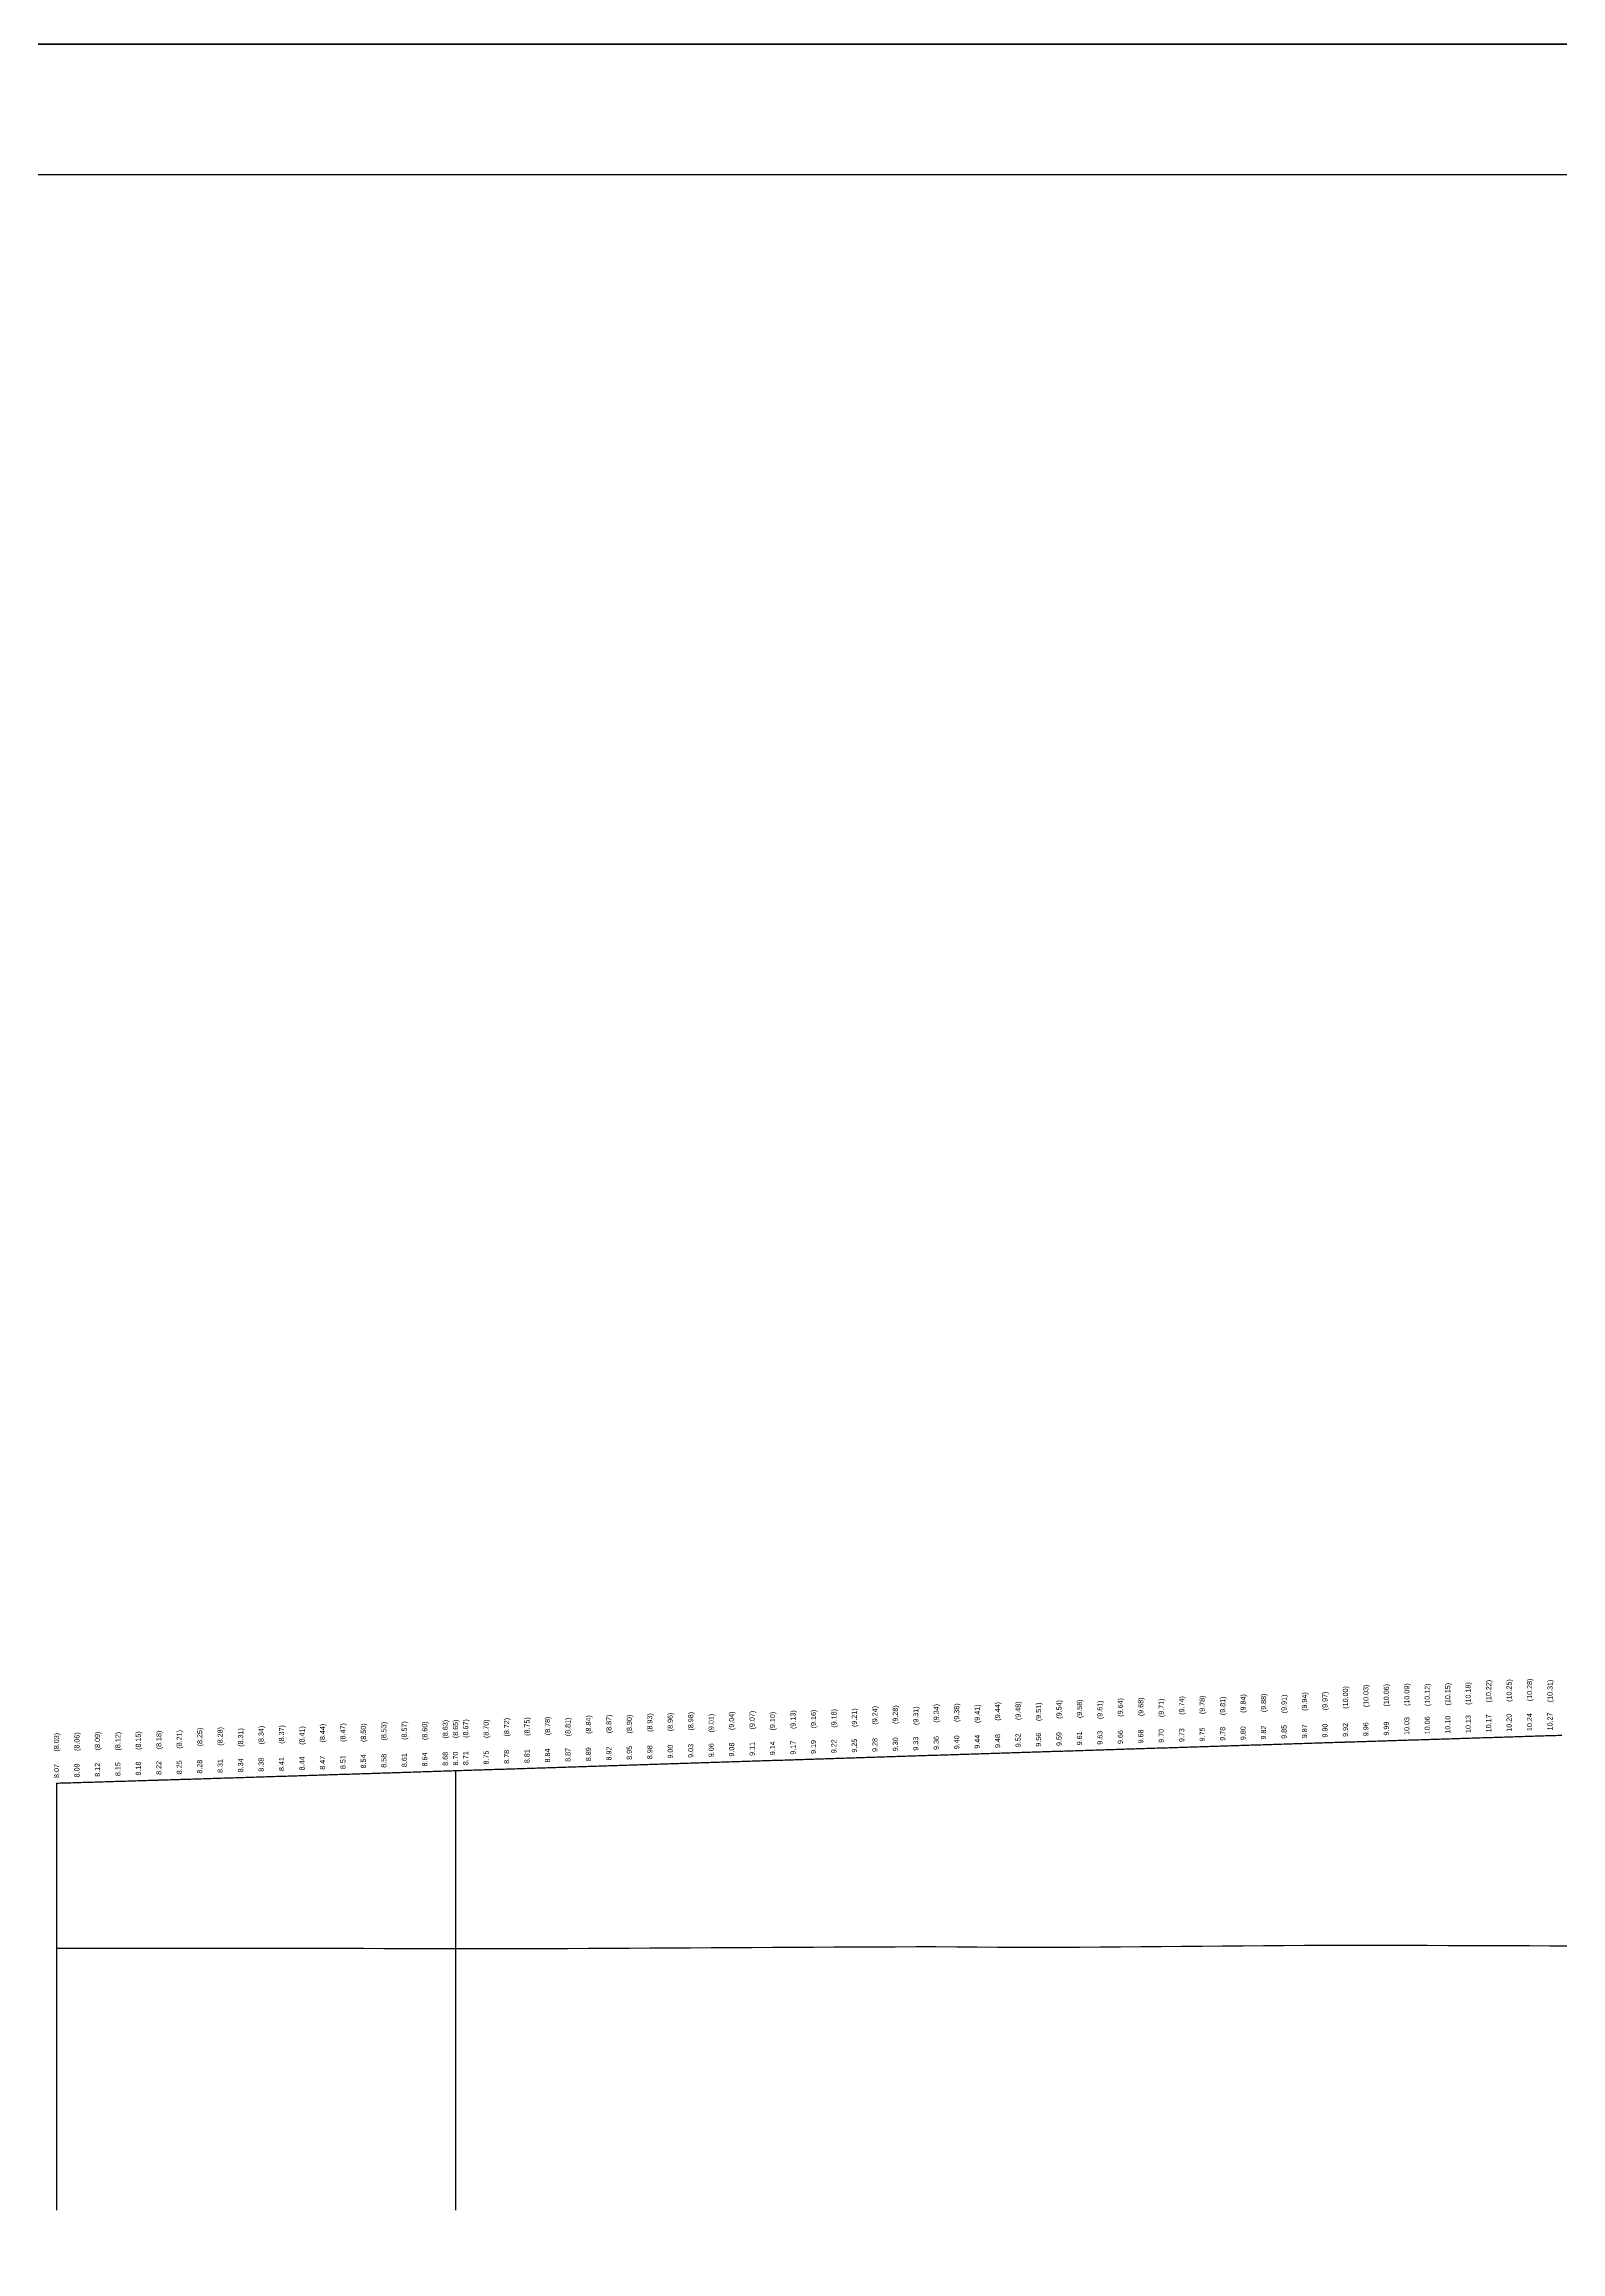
# Model space of a CAD drawing. Header units: millimetres. Extents: x 1864 to 10174863, y -4887456 to 5366151.
# Drawn here: x 5129505 to 5203639, y -10390 to 97511 of the extents above; entities that cross this region are included whole.
import ezdxf
from ezdxf import colors
from ezdxf.entities.mleader import LeaderData, LeaderLine
from ezdxf.enums import TextEntityAlignment as Align
from ezdxf.math import Vec2, Vec3

# ---------------------------------------------------------------- set-up
doc = ezdxf.new("R2010")
doc.units = ezdxf.units.MM
doc.layers.add('1-Бетон', color=106, linetype='Continuous', lineweight=35)
doc.layers.add('ИС_Выноска', color=3, linetype='Continuous', lineweight=18)
for name, color, linetype in [('Красный профиль', 1, 'Continuous'), ('Рабочие отметки', 7, 'Continuous'), ('Рабочие отметки доп.', 7, 'Continuous'), ('Черный профиль', 3, 'Continuous')]:
    doc.layers.add(name, color=color, linetype=linetype)
doc.styles.add('0', font='isocpeur.ttf', dxfattribs={"width": 0.8, "oblique": 15})
doc.styles.get("Standard").update_dxf_attribs({"font": 'arial.ttf'})

msp = doc.modelspace()

# ---------------------------------------------------------------- linework, layer by layer
at = {"color": 1}
msp.add_lwpolyline([(5078357.1, 91146.6), (5647379.8, 91146.6), (5647379.8, -72566.7), (5078357.1, -72566.7)], close=True, dxfattribs=at)
at = {"layer": '1-Бетон', "color": 6}
msp.add_lwpolyline([(5064084.8, 97510.8), (5989435.8, 97510.8), (5989435.8, -105940.4), (5064084.8, -105940.4)], close=True, dxfattribs=at)
at = {"layer": 'Красный профиль', "linetype": 'Continuous'}
for p, q in [((5149612.2, 13130.9), (5149612.2, -8355.7)), ((5130107.7, 12518.7), (5130107.7, -8355.7))]:
    msp.add_line(p, q, dxfattribs=at)
at = {"layer": 'Красный профиль', "linetype": 'Continuous', "flags": 128}
msp.add_lwpolyline([(5130107.7, 12518.7), (5130207.2, 12521.7), (5130306.7, 12524.8), (5130406.2, 12527.8), (5130505.8, 12530.8), (5130605.3, 12533.8), (5130704.8, 12536.8), (5130804.3, 12539.8), (5130903.8, 12542.9), (5131003.3, 12545.9), (5131102.8, 12548.9), (5131107.7, 12549), (5131202.3, 12551.9), (5131301.9, 12554.9), (5131401.4, 12558), (5131500.9, 12561), (5131600.4, 12564), (5131699.9, 12567.1), (5131799.4, 12570.1), (5131898.9, 12573.1), (5131998.4, 12576.1), (5132098, 12579.2), (5132107.7, 12579.5), (5132197.5, 12582.2), (5132297, 12585.3), (5132396.5, 12588.3), (5132496, 12591.3), (5132595.5, 12594.4), (5132695, 12597.4), (5132794.6, 12600.4), (5132894.1, 12603.5), (5132993.6, 12606.5), (5133093.1, 12609.6), (5133107.7, 12610), (5133192.6, 12612.6), (5133292.1, 12615.7), (5133391.6, 12618.7), (5133491.1, 12621.8), (5133590.7, 12624.8), (5133690.2, 12627.9), (5133789.7, 12630.9), (5133889.2, 12634), (5133988.7, 12637), (5134088.2, 12640.1), (5134107.7, 12640.7), (5134187.7, 12643.1), (5134287.2, 12646.2), (5134386.8, 12649.3), (5134486.3, 12652.3), (5134585.8, 12655.4), (5134685.3, 12658.5), (5134784.8, 12661.5), (5134884.3, 12664.6), (5134983.8, 12667.6), (5135083.3, 12670.7), (5135107.7, 12671.5), (5135182.9, 12673.8), (5135282.4, 12676.9), (5135381.9, 12679.9), (5135481.4, 12683), (5135580.9, 12686.1), (5135680.4, 12689.1), (5135779.9, 12692.2), (5135879.4, 12695.3), (5135979, 12698.4), (5136078.5, 12701.5), (5136107.7, 12702.4), (5136178, 12704.5), (5136277.5, 12707.6), (5136377, 12710.7), (5136476.5, 12713.8), (5136576, 12716.9), (5136675.5, 12720), (5136775.1, 12723), (5136874.6, 12726.1), (5136974.1, 12729.2), (5137073.6, 12732.3), (5137107.7, 12733.4), (5137173.1, 12735.4), (5137272.6, 12738.5), (5137372.1, 12741.6), (5137471.7, 12744.7), (5137571.2, 12747.8), (5137670.7, 12750.9), (5137770.2, 12754), (5137869.7, 12757.1), (5137969.2, 12760.2), (5138068.7, 12763.3), (5138107.7, 12764.5), (5138168.2, 12766.4), (5138267.8, 12769.5), (5138367.3, 12772.6), (5138466.8, 12775.7), (5138566.3, 12778.8), (5138665.8, 12781.9), (5138765.3, 12785), (5138864.8, 12788.1), (5138964.3, 12791.3), (5139063.9, 12794.4), (5139107.7, 12795.7), (5139163.4, 12797.5), (5139262.9, 12800.6), (5139362.4, 12803.7), (5139461.9, 12806.8), (5139561.4, 12810), (5139660.9, 12813.1), (5139760.4, 12816.2), (5139860, 12819.3), (5139959.5, 12822.4), (5140059, 12825.6), (5140107.7, 12827.1), (5140158.5, 12828.7), (5140258, 12831.8), (5140357.5, 12834.9), (5140457, 12838.1), (5140556.5, 12841.2), (5140656.1, 12844.3), (5140755.6, 12847.5), (5140855.1, 12850.6), (5140954.6, 12853.7), (5141054.1, 12856.9), (5141107.7, 12858.6), (5141153.6, 12860), (5141253.1, 12863.2), (5141352.6, 12866.3), (5141452.2, 12869.4), (5141551.7, 12872.6), (5141651.2, 12875.7), (5141750.7, 12878.9), (5141850.2, 12882), (5141949.7, 12885.2), (5142049.2, 12888.3), (5142107.7, 12890.2), (5142148.8, 12891.5), (5142248.3, 12894.6), (5142347.8, 12897.8), (5142447.3, 12900.9), (5142546.8, 12904.1), (5142646.3, 12907.2), (5142745.8, 12910.4), (5142845.3, 12913.5), (5142944.9, 12916.7), (5143044.4, 12919.9), (5143107.7, 12921.9), (5143143.9, 12923), (5143243.4, 12926.2), (5143342.9, 12929.3), (5143442.4, 12932.5), (5143541.9, 12935.7), (5143641.4, 12938.8), (5143741, 12942), (5143840.5, 12945.2), (5143940, 12948.3), (5144039.5, 12951.5), (5144107.7, 12953.7), (5144139, 12954.7), (5144238.5, 12957.9), (5144338, 12961), (5144437.5, 12964.2), (5144537.1, 12967.4), (5144636.6, 12970.6), (5144736.1, 12973.7), (5144835.6, 12976.9), (5144935.1, 12980.1), (5145034.6, 12983.3), (5145107.7, 12985.6), (5145134.1, 12986.5), (5145233.6, 12989.7), (5145333.2, 12992.8), (5145432.7, 12996), (5145532.2, 12999.2), (5145631.7, 13002.4), (5145731.2, 13005.6), (5145830.7, 13008.8), (5145930.2, 13012), (5146029.8, 13015.2), (5146107.7, 13017.7), (5146129.3, 13018.4), (5146228.8, 13021.6), (5146328.3, 13024.8), (5146427.8, 13028), (5146527.3, 13031.2), (5146626.8, 13034.4), (5146726.3, 13037.6), (5146825.9, 13040.8), (5146925.4, 13044), (5147024.9, 13047.2), (5147107.7, 13049.9), (5147124.4, 13050.4), (5147223.9, 13053.6), (5147323.4, 13056.8), (5147422.9, 13060), (5147522.4, 13063.2), (5147622, 13066.4), (5147721.5, 13069.7), (5147821, 13072.9), (5147920.5, 13076.1), (5148020, 13079.3), (5148107.7, 13082.1), (5148119.5, 13082.5), (5148219, 13085.7), (5148318.5, 13089), (5148418.1, 13092.2), (5148517.6, 13095.4), (5148617.1, 13098.6), (5148716.6, 13101.9), (5148816.1, 13105.1), (5148915.6, 13108.3), (5149015.1, 13111.5), (5149107.7, 13114.5), (5149114.6, 13114.8), (5149214.2, 13118), (5149313.7, 13121.2), (5149413.2, 13124.5), (5149512.7, 13127.7), (5149612.2, 13130.9), (5149712.2, 13134.2), (5149812.1, 13137.4), (5149912.1, 13140.7), (5150012, 13143.9), (5150107.7, 13147), (5150112, 13147.2), (5150211.9, 13150.4), (5150311.9, 13153.7), (5150411.8, 13156.9), (5150511.8, 13160.2), (5150611.7, 13163.4), (5150711.7, 13166.7), (5150811.6, 13169.9), (5150911.6, 13173.2), (5151011.5, 13176.4), (5151107.7, 13179.5), (5151111.5, 13179.7), (5151211.4, 13182.9), (5151311.4, 13186.2), (5151411.3, 13189.4), (5151511.3, 13192.7), (5151611.2, 13195.9), (5151711.2, 13199.2), (5151811.1, 13202.4), (5151911.1, 13205.6), (5152011, 13208.9), (5152107.7, 13212), (5152111, 13212.1), (5152210.9, 13215.4), (5152310.9, 13218.6), (5152410.8, 13221.9), (5152510.8, 13225.1), (5152610.7, 13228.4), (5152710.7, 13231.6), (5152810.6, 13234.9), (5152910.6, 13238.1), (5153010.5, 13241.3), (5153107.7, 13244.5), (5153110.5, 13244.6), (5153210.4, 13247.8), (5153310.4, 13251.1), (5153410.3, 13254.3), (5153510.3, 13257.6), (5153610.2, 13260.8), (5153710.2, 13264), (5153810.1, 13267.3), (5153910.1, 13270.5), (5154010, 13273.8), (5154107.7, 13276.9), (5154110, 13277), (5154209.9, 13280.3), (5154309.9, 13283.5), (5154409.8, 13286.7), (5154509.8, 13290), (5154609.7, 13293.2), (5154709.7, 13296.5), (5154809.6, 13299.7), (5154909.6, 13303), (5155009.5, 13306.2), (5155107.7, 13309.4), (5155109.5, 13309.4), (5155209.4, 13312.7), (5155309.4, 13315.9), (5155409.3, 13319.2), (5155509.3, 13322.4), (5155609.2, 13325.6), (5155709.2, 13328.9), (5155809.1, 13332.1), (5155909.1, 13335.4), (5156009, 13338.6), (5156107.7, 13341.8), (5156109, 13341.8), (5156208.9, 13345.1), (5156308.9, 13348.3), (5156408.8, 13351.5), (5156508.8, 13354.8), (5156608.7, 13358), (5156708.7, 13361.3), (5156808.6, 13364.5), (5156908.6, 13367.7), (5157008.5, 13371), (5157107.7, 13374.2), (5157108.5, 13374.2), (5157208.4, 13377.5), (5157308.4, 13380.7), (5157408.3, 13383.9), (5157508.3, 13387.2), (5157608.2, 13390.4), (5157708.2, 13393.6), (5157808.1, 13396.9), (5157908.1, 13400.1), (5158008, 13403.3), (5158107.7, 13406.6), (5158108, 13406.6), (5158207.9, 13409.8), (5158307.9, 13413), (5158407.8, 13416.3), (5158507.8, 13419.5), (5158607.7, 13422.8), (5158707.7, 13426), (5158807.6, 13429.2), (5158907.6, 13432.5), (5159007.5, 13435.7), (5159107.5, 13438.9), (5159107.7, 13438.9), (5159207.4, 13442.2), (5159307.4, 13445.4), (5159407.3, 13448.6), (5159507.3, 13451.9), (5159607.2, 13455.1), (5159707.2, 13458.3), (5159807.1, 13461.6), (5159907.1, 13464.8), (5160007, 13468), (5160107, 13471.2), (5160107.7, 13471.3), (5160206.9, 13474.5), (5160306.9, 13477.7), (5160406.8, 13480.9), (5160506.8, 13484.2), (5160606.7, 13487.4), (5160706.7, 13490.6), (5160806.6, 13493.9), (5160906.6, 13497.1), (5161006.5, 13500.3), (5161106.5, 13503.6), (5161107.7, 13503.6), (5161206.4, 13506.8), (5161306.4, 13510), (5161406.3, 13513.2), (5161506.3, 13516.5), (5161606.2, 13519.7), (5161706.2, 13522.9), (5161806.1, 13526.2), (5161906.1, 13529.4), (5162006, 13532.6), (5162106, 13535.9), (5162107.7, 13535.9), (5162205.9, 13539.1), (5162305.9, 13542.3), (5162405.8, 13545.5), (5162505.8, 13548.8), (5162605.7, 13552), (5162705.7, 13555.2), (5162805.6, 13558.4), (5162905.6, 13561.7), (5163005.5, 13564.9), (5163105.5, 13568.1), (5163107.7, 13568.2), (5163205.4, 13571.4), (5163305.4, 13574.6), (5163405.3, 13577.8), (5163505.3, 13581), (5163605.2, 13584.3), (5163705.2, 13587.5), (5163805.2, 13590.7), (5163905.1, 13593.9), (5164005.1, 13597.2), (5164105, 13600.4), (5164107.7, 13600.5), (5164205, 13603.6), (5164304.9, 13606.8), (5164404.9, 13610.1), (5164504.8, 13613.3), (5164604.8, 13616.5), (5164704.7, 13619.7), (5164804.7, 13623), (5164904.6, 13626.2), (5165004.6, 13629.4), (5165104.5, 13632.6), (5165107.7, 13632.7), (5165204.5, 13635.8), (5165304.4, 13639.1), (5165404.4, 13642.3), (5165504.3, 13645.5), (5165604.3, 13648.7), (5165704.2, 13652), (5165804.2, 13655.2), (5165904.1, 13658.4), (5166004.1, 13661.6), (5166104, 13664.8), (5166107.7, 13665), (5166204, 13668.1), (5166303.9, 13671.3), (5166403.9, 13674.5), (5166503.8, 13677.7), (5166603.8, 13681), (5166703.7, 13684.2), (5166803.7, 13687.4), (5166903.6, 13690.6), (5167003.6, 13693.8), (5167103.5, 13697.1), (5167107.7, 13697.2), (5167203.5, 13700.3), (5167303.4, 13703.5), (5167403.4, 13706.7), (5167503.3, 13709.9), (5167603.3, 13713.2), (5167703.2, 13716.4), (5167803.2, 13719.6), (5167903.1, 13722.8), (5168003.1, 13726), (5168103, 13729.2), (5168107.7, 13729.4), (5168203, 13732.5), (5168302.9, 13735.7), (5168402.9, 13738.9), (5168502.8, 13742.1), (5168602.8, 13745.3), (5168702.7, 13748.5), (5168802.7, 13751.8), (5168902.6, 13755), (5169002.6, 13758.2), (5169102.5, 13761.4), (5169107.7, 13761.6), (5169202.5, 13764.6), (5169302.4, 13767.8), (5169402.4, 13771.1), (5169502.3, 13774.3), (5169602.3, 13777.5), (5169702.2, 13780.7), (5169802.2, 13783.9), (5169902.1, 13787.1), (5170002.1, 13790.4), (5170102, 13793.6), (5170107.7, 13793.7), (5170202, 13796.8), (5170301.9, 13800), (5170401.9, 13803.2), (5170501.8, 13806.4), (5170601.8, 13809.6), (5170701.7, 13812.8), (5170801.7, 13816.1), (5170901.6, 13819.3), (5171001.6, 13822.5), (5171101.5, 13825.7), (5171107.7, 13825.9), (5171201.5, 13828.9), (5171301.4, 13832.1), (5171401.4, 13835.3), (5171501.3, 13838.6), (5171601.3, 13841.8), (5171701.2, 13845), (5171801.2, 13848.2), (5171901.1, 13851.4), (5172001.1, 13854.6), (5172101, 13857.8), (5172107.7, 13858), (5172201, 13861), (5172300.9, 13864.2), (5172400.9, 13867.5), (5172500.8, 13870.7), (5172600.8, 13873.9), (5172700.7, 13877.1), (5172800.7, 13880.3), (5172900.6, 13883.5), (5173000.6, 13886.7), (5173100.5, 13889.9), (5173107.7, 13890.2), (5173200.5, 13893.1), (5173300.4, 13896.3), (5173400.4, 13899.5), (5173500.3, 13902.8), (5173600.3, 13906), (5173700.2, 13909.2), (5173800.2, 13912.4), (5173900.1, 13915.6), (5174000.1, 13918.8), (5174100, 13922), (5174107.7, 13922.3), (5174200, 13925.2), (5174299.9, 13928.4), (5174399.9, 13931.6), (5174499.8, 13934.8), (5174599.8, 13938), (5174699.7, 13941.2), (5174799.7, 13944.5), (5174899.6, 13947.7), (5174999.6, 13950.9), (5175099.5, 13954.1), (5175107.7, 13954.3), (5175199.5, 13957.3), (5175299.4, 13960.5), (5175399.4, 13963.7), (5175499.3, 13966.9), (5175599.3, 13970.1), (5175699.2, 13973.3), (5175799.2, 13976.5), (5175899.1, 13979.7), (5175999.1, 13982.9), (5176099, 13986.1), (5176107.7, 13986.4), (5176199, 13989.3), (5176298.9, 13992.5), (5176398.9, 13995.7), (5176498.8, 13998.9), (5176598.8, 14002.1), (5176698.7, 14005.3), (5176798.7, 14008.5), (5176898.6, 14011.7), (5176998.6, 14014.9), (5177098.5, 14018.1), (5177107.7, 14018.4), (5177198.5, 14021.4), (5177298.4, 14024.6), (5177398.4, 14027.8), (5177498.3, 14031), (5177598.3, 14034.2), (5177698.2, 14037.4), (5177798.2, 14040.6), (5177898.1, 14043.8), (5177998.1, 14047), (5178098, 14050.2), (5178107.7, 14050.5), (5178198, 14053.4), (5178297.9, 14056.6), (5178397.9, 14059.8), (5178497.8, 14063), (5178597.8, 14066.2), (5178697.7, 14069.4), (5178797.7, 14072.6), (5178897.6, 14075.8), (5178997.6, 14079), (5179097.5, 14082.2), (5179107.7, 14082.5), (5179197.5, 14085.4), (5179297.4, 14088.6), (5179397.4, 14091.8), (5179497.3, 14095), (5179597.3, 14098.1), (5179697.2, 14101.3), (5179797.2, 14104.5), (5179897.1, 14107.7), (5179997.1, 14110.9), (5180097, 14114.1), (5180107.7, 14114.5), (5180197, 14117.3), (5180296.9, 14120.5), (5180396.9, 14123.7), (5180496.8, 14126.9), (5180596.8, 14130.1), (5180696.7, 14133.3), (5180796.7, 14136.5), (5180896.6, 14139.7), (5180996.6, 14142.9), (5181096.5, 14146.1), (5181107.7, 14146.5), (5181196.5, 14149.3), (5181296.4, 14152.5), (5181396.4, 14155.7), (5181496.3, 14158.9), (5181596.3, 14162.1), (5181696.3, 14165.3), (5181796.2, 14168.5), (5181896.2, 14171.7), (5181996.1, 14174.8), (5182096.1, 14178), (5182107.7, 14178.4), (5182196, 14181.2), (5182296, 14184.4), (5182395.9, 14187.6), (5182495.9, 14190.8), (5182595.8, 14194), (5182695.8, 14197.2), (5182795.7, 14200.4), (5182895.7, 14203.6), (5182995.6, 14206.8), (5183095.6, 14210), (5183107.7, 14210.4), (5183195.5, 14213.2), (5183295.5, 14216.3), (5183395.4, 14219.5), (5183495.4, 14222.7), (5183595.3, 14225.9), (5183695.3, 14229.1), (5183795.2, 14232.3), (5183895.2, 14235.5), (5183995.1, 14238.7), (5184095.1, 14241.9), (5184107.7, 14242.3), (5184195, 14245.1), (5184295, 14248.3), (5184394.9, 14251.4), (5184494.9, 14254.6), (5184594.8, 14257.8), (5184694.8, 14261), (5184794.7, 14264.2), (5184894.7, 14267.4), (5184994.6, 14270.6), (5185094.6, 14273.8), (5185107.7, 14274.2), (5185194.5, 14277), (5185294.5, 14280.1), (5185394.4, 14283.3), (5185494.4, 14286.5), (5185594.3, 14289.7), (5185694.3, 14292.9), (5185794.2, 14296.1), (5185894.2, 14299.3), (5185994.1, 14302.5), (5186094.1, 14305.6), (5186107.7, 14306.1), (5186194, 14308.8), (5186294, 14312), (5186393.9, 14315.2), (5186493.9, 14318.4), (5186593.8, 14321.6), (5186693.8, 14324.8), (5186793.7, 14327.9), (5186893.7, 14331.1), (5186993.6, 14334.3), (5187093.6, 14337.5), (5187107.7, 14337.9), (5187193.5, 14340.7), (5187293.5, 14343.9), (5187393.4, 14347), (5187493.4, 14350.2), (5187593.3, 14353.4), (5187693.3, 14356.6), (5187793.2, 14359.8), (5187893.2, 14363), (5187993.1, 14366.1), (5188093.1, 14369.3), (5188107.7, 14369.8), (5188193, 14372.5), (5188293, 14375.7), (5188392.9, 14378.9), (5188492.9, 14382.1), (5188592.8, 14385.2), (5188692.8, 14388.4), (5188792.7, 14391.6), (5188892.7, 14394.8), (5188992.6, 14398), (5189092.6, 14401.2), (5189107.7, 14401.6), (5189192.5, 14404.3), (5189292.5, 14407.5), (5189392.4, 14410.7), (5189492.4, 14413.9), (5189592.3, 14417.1), (5189692.3, 14420.2), (5189792.2, 14423.4), (5189892.2, 14426.6), (5189992.1, 14429.8), (5190092.1, 14433), (5190107.7, 14433.5), (5190192, 14436.1), (5190292, 14439.3), (5190391.9, 14442.5), (5190491.9, 14445.7), (5190591.8, 14448.9), (5190691.8, 14452), (5190791.7, 14455.2), (5190891.7, 14458.4), (5190991.6, 14461.6), (5191091.6, 14464.7), (5191107.7, 14465.3), (5191191.5, 14467.9), (5191291.5, 14471.1), (5191391.4, 14474.3), (5191491.4, 14477.5), (5191591.3, 14480.6), (5191691.3, 14483.8), (5191791.2, 14487), (5191891.2, 14490.2), (5191991.1, 14493.3), (5192091.1, 14496.5), (5192107.7, 14497), (5192191, 14499.7), (5192291, 14502.9), (5192390.9, 14506), (5192490.9, 14509.2), (5192590.8, 14512.4), (5192690.8, 14515.6), (5192790.7, 14518.7), (5192890.7, 14521.9), (5192990.6, 14525.1), (5193090.6, 14528.3), (5193107.7, 14528.8), (5193190.5, 14531.4), (5193290.5, 14534.6), (5193390.4, 14537.8), (5193490.4, 14541), (5193590.3, 14544.1), (5193690.3, 14547.3), (5193790.2, 14550.5), (5193890.2, 14553.6), (5193990.1, 14556.8), (5194090.1, 14560), (5194107.7, 14560.6), (5194190, 14563.2), (5194290, 14566.3), (5194389.9, 14569.5), (5194489.9, 14572.7), (5194589.8, 14575.9), (5194689.8, 14579), (5194789.7, 14582.2), (5194889.7, 14585.4), (5194989.6, 14588.5), (5195089.6, 14591.7), (5195107.7, 14592.3), (5195189.5, 14594.9), (5195289.5, 14598.1), (5195389.4, 14601.2), (5195489.4, 14604.4), (5195589.3, 14607.6), (5195689.3, 14610.7), (5195789.2, 14613.9), (5195889.2, 14617.1), (5195989.1, 14620.2), (5196089.1, 14623.4), (5196107.7, 14624), (5196189, 14626.6), (5196289, 14629.7), (5196388.9, 14632.9), (5196488.9, 14636.1), (5196588.8, 14639.3), (5196688.8, 14642.4), (5196788.7, 14645.6), (5196888.7, 14648.8), (5196988.6, 14651.9), (5197088.6, 14655.1), (5197107.7, 14655.7), (5197188.5, 14658.3), (5197288.5, 14661.4), (5197388.4, 14664.6), (5197488.4, 14667.8), (5197588.3, 14670.9), (5197688.3, 14674.1), (5197788.2, 14677.3), (5197888.2, 14680.4), (5197988.1, 14683.6), (5198088.1, 14686.8), (5198107.7, 14687.4), (5198188, 14689.9), (5198288, 14693.1), (5198387.9, 14696.2), (5198487.9, 14699.4), (5198587.8, 14702.6), (5198687.8, 14705.7), (5198787.7, 14708.9), (5198887.7, 14712.1), (5198987.6, 14715.2), (5199087.6, 14718.4), (5199107.7, 14719), (5199187.5, 14721.6), (5199287.5, 14724.7), (5199387.5, 14727.9), (5199487.4, 14731.1), (5199587.4, 14734.2), (5199687.3, 14737.4), (5199787.3, 14740.5), (5199887.2, 14743.7), (5199987.2, 14746.9), (5200087.1, 14750), (5200107.7, 14750.7), (5200187.1, 14753.2), (5200287, 14756.4), (5200387, 14759.5), (5200486.9, 14762.7), (5200586.9, 14765.8), (5200686.8, 14769), (5200786.8, 14772.2), (5200886.7, 14775.3), (5200986.7, 14778.5), (5201086.6, 14781.6), (5201107.7, 14782.3), (5201186.6, 14784.8), (5201286.5, 14788), (5201386.5, 14791.1), (5201486.4, 14794.3), (5201586.4, 14797.4), (5201686.3, 14800.6), (5201786.3, 14803.8), (5201886.2, 14806.9), (5201986.2, 14810.1), (5202086.1, 14813.2), (5202107.7, 14813.9), (5202186.1, 14816.4), (5202286, 14819.5), (5202386, 14822.7), (5202485.9, 14825.9), (5202585.9, 14829), (5202685.8, 14832.2), (5202785.8, 14835.3), (5202885.7, 14838.5), (5202985.7, 14841.7), (5203085.6, 14844.8), (5203107.7, 14845.5), (5203185.6, 14848), (5203285.5, 14851.1), (5203385.5, 14854.3), (5203485.4, 14857.4), (5203585.4, 14860.6), (5203685.3, 14863.7)], dxfattribs=at)
at = {"layer": 'Черный профиль', "linetype": 'Continuous', "flags": 128}
msp.add_lwpolyline([(5130107.7, 4451.4), (5130107.7, 4451.4), (5131107.7, 4455.5), (5132107.7, 4458.6), (5133107.7, 4458.7), (5134107.7, 4457.6), (5135107.7, 4456.4), (5136107.7, 4455.3), (5137107.7, 4454.2), (5138107.7, 4453), (5139107.7, 4451.8), (5140107.7, 4450.7), (5141107.7, 4449.5), (5142107.7, 4448.3), (5143107.7, 4447.1), (5144107.7, 4445.9), (5145107.7, 4444.6), (5146107.7, 4442.6), (5147107.7, 4440.6), (5148107.7, 4438.6), (5149107.7, 4436.6), (5150107.7, 4434.6), (5151107.7, 4432.5), (5152107.7, 4430.5), (5153107.7, 4431.7), (5154107.7, 4437), (5155107.7, 4442.3), (5156107.7, 4447.5), (5157107.7, 4452.8), (5158107.7, 4458.1), (5159107.7, 4463.3), (5160107.7, 4468.6), (5161107.7, 4473.8), (5162107.7, 4479.1), (5163107.7, 4484.3), (5164107.7, 4489.5), (5165107.7, 4494.7), (5166107.7, 4499.9), (5167107.7, 4504.9), (5168107.7, 4509.2), (5169107.7, 4513.6), (5170107.7, 4517.9), (5171107.7, 4522.2), (5172107.7, 4526.5), (5173107.7, 4527.7), (5174107.7, 4522.3), (5175107.7, 4515.6), (5176107.7, 4508.9), (5177107.7, 4502.2), (5178107.7, 4495.5), (5179107.7, 4497.2), (5180107.7, 4505.4), (5181107.7, 4513.6), (5182107.7, 4521.7), (5183107.7, 4529.9), (5184107.7, 4538.1), (5185107.7, 4546.3), (5186107.7, 4554.6), (5187107.7, 4562.8), (5188107.7, 4571), (5189107.7, 4579.3), (5190107.7, 4587.5), (5191107.7, 4595.8), (5192107.7, 4601.5), (5193107.7, 4605.4), (5194107.7, 4601.9), (5195107.7, 4598.5), (5196107.7, 4595.1), (5197107.7, 4591.6), (5198107.7, 4588.2), (5199107.7, 4584.8), (5200107.7, 4581.4), (5201107.7, 4578), (5202107.7, 4574.7), (5203107.7, 4571.3), (5204107.7, 4567.9)], dxfattribs=at)

# ---------------------------------------------------------------- texts
at = {"layer": 'Рабочие отметки', "linetype": 'Continuous'}
for s, p in [('9.68', (5183107.7, 14460.4)), ('9.70', (5184107.7, 14492.3)), ('9.73', (5185107.7, 14524.2)), ('9.75', (5186107.7, 14556.1)), ('9.78', (5187107.7, 14587.9)), ('9.80', (5188107.7, 14619.8)), ('9.82', (5189107.7, 14651.6)), ('9.85', (5190107.7, 14683.5)), ('9.87', (5191107.7, 14715.3)), ('9.90', (5192107.7, 14747)), ('9.92', (5193107.7, 14778.8)), ('9.96', (5194107.7, 14810.6)), ('9.99', (5195107.7, 14842.3)), ('10.03', (5196107.7, 14874)), ('10.06', (5197107.7, 14905.7)), ('10.10', (5198107.7, 14937.4)), ('10.13', (5199107.7, 14969)), ('10.17', (5200107.7, 15000.7)), ('10.20', (5201107.7, 15032.3)), ('10.24', (5202107.7, 15063.9)), ('10.27', (5203107.7, 15095.5)), ('8.68', (5149107.7, 13364.5)), ('8.70', (5149612.2, 13380.9)), ('8.71', (5150107.7, 13397)), ('8.75', (5151107.7, 13429.5)), ('8.78', (5152107.7, 13462)), ('8.81', (5153107.7, 13494.5)), ('8.84', (5154107.7, 13526.9)), ('8.87', (5155107.7, 13559.4)), ('8.89', (5156107.7, 13591.8)), ('8.92', (5157107.7, 13624.2)), ('8.95', (5158107.7, 13656.6)), ('8.98', (5159107.7, 13688.9)), ('9.00', (5160107.7, 13721.3)), ('9.03', (5161107.7, 13753.6)), ('9.06', (5162107.7, 13785.9)), ('9.08', (5163107.7, 13818.2)), ('9.11', (5164107.7, 13850.5)), ('9.14', (5165107.7, 13882.7)), ('9.17', (5166107.7, 13915)), ('9.19', (5167107.7, 13947.2)), ('9.22', (5168107.7, 13979.4)), ('9.25', (5169107.7, 14011.6)), ('9.28', (5170107.7, 14043.7)), ('9.30', (5171107.7, 14075.9)), ('9.33', (5172107.7, 14108)), ('9.36', (5173107.7, 14140.2)), ('9.40', (5174107.7, 14172.3)), ('9.44', (5175107.7, 14204.3)), ('9.48', (5176107.7, 14236.4)), ('9.52', (5177107.7, 14268.4)), ('9.56', (5178107.7, 14300.5)), ('9.59', (5179107.7, 14332.5)), ('9.61', (5180107.7, 14364.5)), ('9.63', (5181107.7, 14396.5)), ('9.66', (5182107.7, 14428.4)), ('8.07', (5130107.7, 12768.7)), ('8.09', (5131107.7, 12799)), ('8.12', (5132107.7, 12829.5)), ('8.15', (5133107.7, 12860)), ('8.18', (5134107.7, 12890.7)), ('8.22', (5135107.7, 12921.5)), ('8.25', (5136107.7, 12952.4)), ('8.28', (5137107.7, 12983.4)), ('8.31', (5138107.7, 13014.5)), ('8.34', (5139107.7, 13045.7)), ('8.38', (5140107.7, 13077.1)), ('8.41', (5141107.7, 13108.6)), ('8.44', (5142107.7, 13140.2)), ('8.47', (5143107.7, 13171.9)), ('8.51', (5144107.7, 13203.7)), ('8.54', (5145107.7, 13235.6)), ('8.58', (5146107.7, 13267.7)), ('8.61', (5147107.7, 13299.9)), ('8.64', (5148107.7, 13332.1))]:
    msp.add_text(s, height=250, rotation=90.000002, dxfattribs=at).set_placement(p, align=Align.MIDDLE_LEFT)
at = {"layer": 'Рабочие отметки доп.', "linetype": 'Continuous'}
for s, p in [('(10.03)', (5194107.7, 16227.2)), ('(10.06)', (5195107.7, 16259)), ('(10.09)', (5196107.7, 16290.7)), ('(10.12)', (5197107.7, 16280.7)), ('(10.15)', (5198107.7, 16312.4)), ('(10.18)', (5199107.7, 16344)), ('(10.22)', (5200107.7, 16459)), ('(10.25)', (5201107.7, 16490.6)), ('(10.28)', (5202107.7, 16522.2)), ('(10.31)', (5203107.7, 16470.5)), ('(9.24)', (5170107.7, 15377.1)), ('(9.28)', (5171107.7, 15409.2)), ('(9.31)', (5172107.7, 15358)), ('(9.34)', (5173107.7, 15473.5)), ('(9.38)', (5174107.7, 15505.6)), ('(9.41)', (5175107.7, 15454.3)), ('(9.44)', (5176107.7, 15569.7)), ('(9.48)', (5177107.7, 15601.8)), ('(9.51)', (5178107.7, 15550.5)), ('(9.54)', (5179107.7, 15665.8)), ('(9.58)', (5180107.7, 15697.8)), ('(9.61)', (5181107.7, 15646.5)), ('(9.64)', (5182107.7, 15761.7)), ('(9.68)', (5183107.7, 15793.7)), ('(9.71)', (5184107.7, 15742.3)), ('(9.74)', (5185107.7, 15857.5)), ('(9.78)', (5186107.7, 15889.4)), ('(9.81)', (5187107.7, 15837.9)), ('(9.84)', (5188107.7, 15953.1)), ('(9.88)', (5189107.7, 15985)), ('(9.91)', (5190107.7, 15933.5)), ('(9.94)', (5191107.7, 16048.6)), ('(9.97)', (5192107.7, 16080.4)), ('(10.00)', (5193107.7, 16153.8)), ('(8.25)', (5137107.7, 14316.7)), ('(8.28)', (5138107.7, 14347.8)), ('(8.31)', (5139107.7, 14295.7)), ('(8.34)', (5140107.7, 14410.4)), ('(8.37)', (5141107.7, 14441.9)), ('(8.41)', (5142107.7, 14390.2)), ('(8.44)', (5143107.7, 14505.2)), ('(8.47)', (5144107.7, 14537)), ('(8.50)', (5145107.7, 14527.3)), ('(8.53)', (5146107.7, 14601)), ('(8.57)', (5147107.7, 14633.2)), ('(8.60)', (5148107.7, 14623.8)), ('(8.63)', (5149107.7, 14697.9)), ('(8.65)', (5149612.2, 14714.3)), ('(8.67)', (5150107.7, 14730.4)), ('(8.70)', (5151107.7, 14721.2)), ('(8.72)', (5152107.7, 14795.4)), ('(8.75)', (5153107.7, 14827.8)), ('(8.78)', (5154107.7, 14860.3)), ('(8.81)', (5155107.7, 14809.4)), ('(8.84)', (5156107.7, 14925.1)), ('(8.87)', (5157107.7, 14957.5)), ('(8.90)', (5158107.7, 14948.2)), ('(8.93)', (5159107.7, 15022.3)), ('(8.96)', (5160107.7, 15054.6)), ('(8.98)', (5161107.7, 15086.9)), ('(9.01)', (5162107.7, 14994.2)), ('(9.04)', (5163107.7, 15109.9)), ('(9.07)', (5164107.7, 15142.1)), ('(9.10)', (5165107.7, 15091.1)), ('(9.13)', (5166107.7, 15165)), ('(9.16)', (5167107.7, 15197.2)), ('(9.18)', (5168107.7, 15229.4)), ('(9.21)', (5169107.7, 15261.6)), ('(8.03)', (5130107.7, 14060.4)), ('(8.06)', (5131107.7, 14090.7)), ('(8.09)', (5132107.7, 14121.1)), ('(8.12)', (5133107.7, 14110)), ('(8.15)', (5134107.7, 14140.7)), ('(8.18)', (5135107.7, 14171.5)), ('(8.21)', (5136107.7, 14202.4))]:
    msp.add_text(s, height=250, rotation=90.000002, dxfattribs=at).set_placement(p, align=Align.MIDDLE_LEFT)

# ---------------------------------------------------------------- leaders
at = {"layer": 'ИС_Выноска', "ltscale": 0.5}
ml = msp.add_multileader_mtext('Standard', dxfattribs=at)
ml.set_content('\\A1;Асфальтобетон А16Вт по ГОСТ 58406.2-2020 на ПБВ60 по ГОСТ 52056-2003                                -50мм\\P\\pxql;Асфальтобетон А22 Нт по ГОСТ 58406.2-2020 на БНД 50/70 по ГОСТ 33133-2020                         -60мм\\PГидроизоляция                                      -5 мм\\PВыравнивающий слой                          -min 30 мм', color=256, style='0')
ml.set_leader_properties(color=256, linetype='ByLayer', lineweight=-1)
ml.build(insert=Vec2(0, 0))
ml.multileader.update_dxf_attribs({"text_left_attachment_type": 6, "text_right_attachment_type": 6, "dogleg_length": 0.36, "arrow_head_size": 450, "scale": 75})
ctx = ml.context
ctx.base_point, ctx.scale, ctx.char_height, ctx.arrow_head_size, ctx.landing_gap_size, ctx.plane_origin, ctx.plane_x_axis, ctx.plane_y_axis = Vec3(4438008, 51717.5, 5778.2), 75, 500, 450, 18, Vec3(4437427.9, 80742.9, 5778.2), Vec3(1, 0.00000002), Vec3(-0.00000002, 1)
ctx.left_attachment, ctx.right_attachment = 6, 6
notes = []
notes.append((ctx, [(0, (1, 1, 0), (4437936, 51717.5, 5778.2), (1, 0.00000002), 72, [(0, [(4437936, 41234.8, 5778.2)], 0, [])])]))
ctx.mtext.insert, ctx.mtext.text_direction, ctx.mtext.rotation, ctx.mtext.width, ctx.mtext.flow_direction = Vec3(4438026, 52367.5, 5778.2), Vec3(1, 0.00000002), 0.00000002, 15303.021, 5
for ctx, leaders in notes:
    for number, flags, end, landing, length, lines in leaders:
        leader = LeaderData()
        leader.index, (leader.has_last_leader_line, leader.has_dogleg_vector, leader.attachment_direction) = number, flags
        leader.last_leader_point, leader.dogleg_vector, leader.dogleg_length = Vec3(end), Vec3(landing), length
        for number, points, colour, breaks in lines:
            line = LeaderLine()
            line.index, line.vertices, line.color, line.breaks = number, Vec3.list(points), colors.encode_raw_color(colour), breaks
            leader.lines.append(line)
        ctx.leaders.append(leader)

doc.saveas('drawing.dxf')
